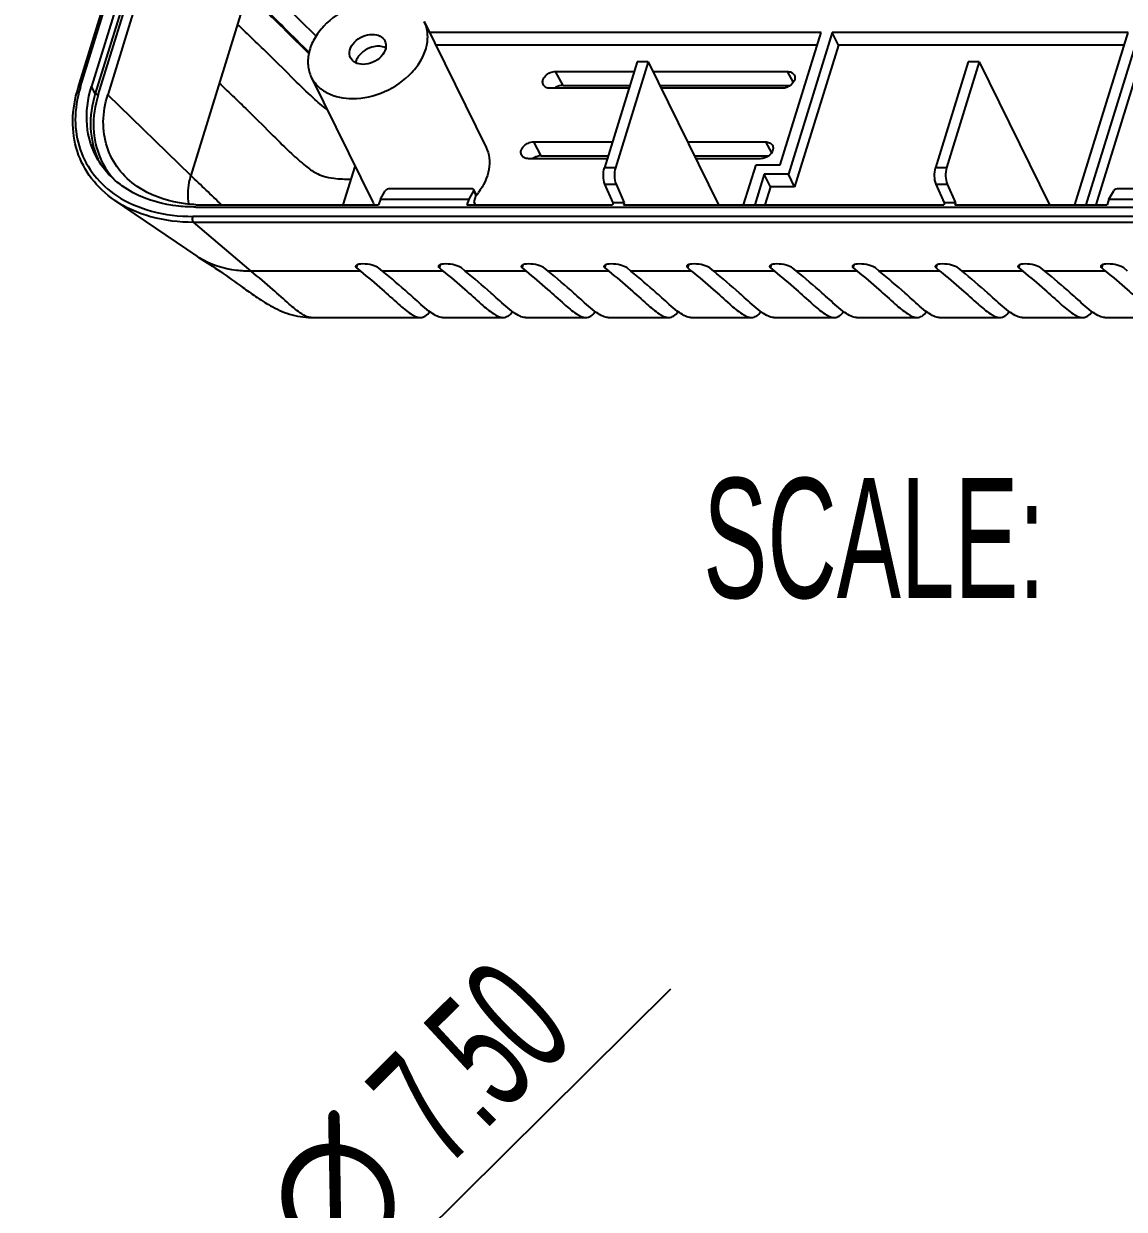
# Model space of a CAD drawing. Header units: millimetres. Extents: x -1 to 407, y -1 to 283.
# Drawn here: x 341.05 to 364.01, y 217.28 to 242.01 of the extents above; entities that cross this region are included whole.
import ezdxf
from ezdxf.enums import TextEntityAlignment as Align

# ---------------------------------------------------------------- set-up
doc = ezdxf.new("R2010")
doc.units = ezdxf.units.MM
doc.header["$LTSCALE"] = 23.1
doc.layers.get('0').update_dxf_attribs({"linetype": 'CONTINUOUS'})
doc.styles.get("Standard").update_dxf_attribs({"font": 'txt', "width": 0.6})
doc.styles.add('TEXTSTYLE_13', font='gdt', dxfattribs={"width": 0.6})
doc.dimstyles.new('DIMSTYLE_2', dxfattribs={"dimtxt": 2.5, "dimasz": 1.8, "dimexe": 0.05, "dimexo": 0.0625, "dimtad": 0, "dimtih": 1, "dimtoh": 1, "dimlfac": 2, "dimzin": 0, "dimdsep": 46, "dimtxsty": 'Standard', "dimblk": '_FILLED', "dimblk1": '_FILLED', "dimblk2": '_FILLED', "dimcen": 0.09, "dimadec": 0, "dimazin": 0, "dimtp": 0.01, "dimtm": 0.01, "dimtfac": 1, "dimtofl": 0, "dimtmove": 0, "dimatfit": 3, "dimldrblk": '_FILLED', "dimfxl": 1, "dimtolj": 1, "dimtzin": 0, "dimarcsym": 0})
doc.dimstyles.new('DIMSTYLE_3', dxfattribs={"dimtxt": 2.5, "dimasz": 1.8, "dimexe": 0.05, "dimexo": 0.0625, "dimtad": 1, "dimlfac": 2, "dimzin": 0, "dimdsep": 46, "dimtxsty": 'Standard', "dimblk": '_FILLED', "dimblk1": '_FILLED', "dimblk2": '_FILLED', "dimcen": 0.09, "dimadec": 0, "dimazin": 0, "dimtp": 0.01, "dimtm": 0.01, "dimtfac": 1, "dimtmove": 0, "dimatfit": 2, "dimldrblk": '_FILLED', "dimfxl": 1, "dimtolj": 1, "dimtzin": 0, "dimarcsym": 0})

# ---------------------------------------------------------------- blocks, each defined once
blk = doc.blocks.new('*D73')
at = {"color": 2, "linetype": 'Continuous'}
blk.add_line((333.581, 201.134), (333.581, 222), dxfattribs=at)
at = {"color": 2, "linetype": 'Continuous', "width": 0.6}
blk.add_text('21.00', height=2.5, rotation=90, dxfattribs=at).set_placement((332.956, 223.25))
blk = doc.blocks.new('_FILLED')
at = {"color": 0, "linetype": 'ByBlock'}
blk.add_solid([(0, 0), (-1, 0.222), (-1, -0.222)], dxfattribs=at)
blk = doc.blocks.new('*D74')
at = {"color": 2, "linetype": 'Continuous'}
blk.add_line((254.581, 201.134), (254.581, 222), dxfattribs=at)
at = {"color": 2, "linetype": 'Continuous', "width": 0.6}
blk.add_text('179.00', height=2.5, rotation=90, dxfattribs=at).set_placement((253.956, 223.25))
blk = doc.blocks.new('*D78')
at = {"color": 2, "linetype": 'Continuous'}
blk.add_line((334.911, 202.392), (354.55, 221.883), dxfattribs=at)
at = {"color": 2, "linetype": 'Continuous', "xscale": 1.8, "yscale": 1.8, "zscale": 1.8, "rotation": 224.7831363534}
blk.add_blockref('_FILLED', (334.911, 202.392), dxfattribs=at)
at = {"color": 2, "linetype": 'Continuous', "width": 0.6}
for s, p in [('7.50', (349.851, 218.1)), ('4-', (345.356, 213.638))]:
    blk.add_text(s, height=2.5, rotation=44.7831, dxfattribs=at).set_placement(p)
at = {"color": 2, "linetype": 'Continuous', "style": 'TEXTSTYLE_13'}
blk.add_text('n', height=2.5, rotation=44.7831, dxfattribs=at).set_placement((347.485, 215.752))
blk = doc.blocks.new('*D83')
at = {"color": 2, "linetype": 'Continuous'}
for p, q in [((277.887, 199.922), (277.887, 222)), ((279.031, 199.922), (277.887, 199.922)), ((279.031, 198.2), (279.031, 199.922))]:
    blk.add_line(p, q, dxfattribs=at)
at = {"color": 2, "linetype": 'Continuous', "width": 0.6}
blk.add_text('130.10', height=2.5, rotation=90, dxfattribs=at).set_placement((277.262, 223.25))
blk = doc.blocks.new('*D84')
at = {"color": 2, "linetype": 'Continuous'}
blk.add_line((281.557, 200.831), (281.557, 222), dxfattribs=at)
at = {"color": 2, "linetype": 'Continuous', "width": 0.6}
blk.add_text('125.04', height=2.5, rotation=90, dxfattribs=at).set_placement((280.932, 223.25))
blk = doc.blocks.new('*D85')
at = {"color": 2, "linetype": 'Continuous'}
blk.add_line((309.131, 200.654), (309.131, 222), dxfattribs=at)
at = {"color": 2, "linetype": 'Continuous', "width": 0.6}
blk.add_text('69.90', height=2.5, rotation=90, dxfattribs=at).set_placement((308.506, 223.25))

msp = doc.modelspace()

# ---------------------------------------------------------------- linework, layer by layer
at = {"color": 7, "linetype": 'Continuous'}
for p, q in [((342.1896, 240.6738), (352.5864, 274.3177)), ((342.2384, 240.6983), (352.6351, 274.3422)), ((352.8636, 274.3422), (342.4669, 240.6983)), ((352.9441, 274.2007), (342.5473, 240.5568)), ((342.6078, 240.5274), (344.1723, 245.5903)), ((344.2643, 245.2469), (342.8059, 240.5274)), ((345.7109, 242.646), (344.5369, 238.8468)), ((349.4091, 242.0542), (350.6979, 239.4279)), ((357.6882, 241.8281), (349.5201, 241.8281)), ((356.8352, 239.0678), (357.6882, 241.8281)), ((357.9185, 241.8281), (357.005, 238.8719)), ((358.0482, 241.5639), (357.9185, 241.8281)), ((364.0907, 241.8281), (357.9185, 241.8281)), ((362.9798, 238.233), (364.0907, 241.8281)), ((364.321, 241.8281), (363.21, 238.233)), ((357.6066, 241.5639), (349.6497, 241.5639)), ((358.0482, 241.5639), (357.1346, 238.6078)), ((364.0091, 241.5639), (358.0482, 241.5639)), ((364.4506, 241.5639), (363.4213, 238.233)), ((353.8494, 241.2164), (353.1669, 239.0078)), ((354.0797, 241.2164), (353.3971, 239.0078)), ((354.0797, 241.2164), (353.8494, 241.2164)), ((354.0797, 241.2164), (355.5437, 238.233)), ((360.7574, 241.2164), (360.0748, 239.0078)), ((360.9876, 241.2164), (360.3051, 239.0078)), ((360.9876, 241.2164), (360.7574, 241.2164)), ((360.9876, 241.2164), (362.4517, 238.233)), ((347.0526, 240.8977), (348.3414, 238.2714)), ((352.3048, 240.7243), (352.1459, 241.0146)), ((352.1459, 241.0146), (353.787, 241.0146)), ((354.1787, 241.0146), (356.9815, 241.0146)), ((356.9815, 241.0146), (357.1055, 240.7881)), ((342.5473, 240.5568), (342.4669, 240.6983)), ((353.6787, 240.664), (352.0376, 240.664)), ((352.3048, 240.7243), (353.6973, 240.7243)), ((354.3212, 240.7243), (357.044, 240.7243)), ((356.8731, 240.664), (354.3508, 240.664)), ((344.5369, 238.8468), (342.8059, 240.5274)), ((351.8509, 239.2556), (351.692, 239.5459)), ((351.692, 239.5459), (353.3331, 239.5459)), ((354.8995, 239.5459), (356.5276, 239.5459)), ((356.5276, 239.5459), (356.6516, 239.3194)), ((353.2248, 239.1953), (351.5837, 239.1953)), ((351.8509, 239.2556), (353.2434, 239.2556)), ((355.0419, 239.2556), (356.5901, 239.2556)), ((356.4193, 239.1953), (355.0715, 239.1953)), ((347.7195, 238.233), (347.967, 239.0343)), ((353.3971, 239.0078), (353.1669, 239.0078)), ((356.0718, 238.233), (356.3298, 239.0678)), ((356.3298, 239.0678), (356.8352, 239.0678)), ((360.3051, 239.0078), (360.0748, 239.0078)), ((353.3506, 238.2753), (353.1787, 238.665)), ((353.1787, 238.665), (353.409, 238.665)), ((353.409, 238.665), (353.5809, 238.2753)), ((356.4995, 238.8719), (356.3021, 238.233)), ((356.6292, 238.6078), (356.4995, 238.8719)), ((357.005, 238.8719), (356.4995, 238.8719)), ((357.1346, 238.6078), (357.005, 238.8719)), ((360.0867, 238.665), (360.3169, 238.665)), ((360.2586, 238.2753), (360.0867, 238.665)), ((360.3169, 238.665), (360.4889, 238.2753)), ((348.4932, 238.3536), (348.5964, 238.5265)), ((350.3952, 238.5697), (348.6912, 238.5697)), ((350.4385, 238.5265), (350.3354, 238.3536)), ((350.4411, 238.5508), (350.4385, 238.5265)), ((350.4385, 238.5265), (350.4842, 238.4332)), ((350.4825, 238.4663), (350.441, 238.5509)), ((350.4842, 238.4332), (350.4419, 238.2962)), ((356.6292, 238.6078), (356.5133, 238.233)), ((357.1346, 238.6078), (356.6292, 238.6078)), ((363.6907, 238.3536), (363.7939, 238.5265)), ((365.5927, 238.5697), (363.8887, 238.5697)), ((344.6687, 237.1609), (342.9477, 238.3332)), ((344.6438, 238.1869), (384.2034, 238.1869)), ((344.7947, 238.233), (348.4559, 238.233)), ((348.4932, 238.3536), (348.4559, 238.233)), ((348.4932, 238.3536), (350.3354, 238.3536)), ((350.3354, 238.3536), (350.2981, 238.233)), ((350.2981, 238.233), (353.3376, 238.233)), ((350.4419, 238.2962), (350.4729, 238.233)), ((353.3506, 238.2753), (353.3376, 238.233)), ((353.5809, 238.2753), (353.3506, 238.2753)), ((353.5809, 238.2753), (353.5678, 238.233)), ((353.5678, 238.233), (360.2455, 238.233)), ((360.2586, 238.2753), (360.2455, 238.233)), ((360.4889, 238.2753), (360.2586, 238.2753)), ((360.4889, 238.2753), (360.4758, 238.233)), ((360.4758, 238.233), (363.6534, 238.233)), ((363.6907, 238.3536), (363.6534, 238.233)), ((363.6907, 238.3536), (365.5329, 238.3536)), ((384.1433, 237.9926), (344.5837, 237.9926)), ((345.7981, 236.8471), (344.5974, 237.8748)), ((344.5974, 237.8748), (384.1569, 237.8748)), ((344.7145, 237.1309), (344.6691, 237.1606)), ((347.9972, 236.916), (348.0181, 236.9836)), ((347.9972, 236.916), (348.0778, 236.8471)), ((348.5383, 236.8471), (348.4577, 236.916)), ((349.7242, 236.916), (349.7451, 236.9836)), ((349.7242, 236.916), (349.8047, 236.8471)), ((350.2653, 236.8471), (350.1847, 236.916)), ((351.4512, 236.916), (351.4721, 236.9836)), ((351.4512, 236.916), (351.5317, 236.8471)), ((351.9923, 236.8471), (351.9117, 236.916)), ((353.1782, 236.916), (353.199, 236.9836)), ((353.1782, 236.916), (353.2587, 236.8471)), ((353.7193, 236.8471), (353.6387, 236.916)), ((354.9052, 236.916), (354.926, 236.9836)), ((354.9052, 236.916), (354.9857, 236.8471)), ((355.4462, 236.8471), (355.3657, 236.916)), ((356.6321, 236.916), (356.653, 236.9836)), ((356.6321, 236.916), (356.7127, 236.8471)), ((357.1732, 236.8471), (357.0927, 236.916)), ((358.3591, 236.916), (358.38, 236.9836)), ((358.3591, 236.916), (358.4397, 236.8471)), ((358.9002, 236.8471), (358.8197, 236.916)), ((360.0861, 236.916), (360.107, 236.9836)), ((360.0861, 236.916), (360.1667, 236.8471)), ((360.6272, 236.8471), (360.5467, 236.916)), ((361.8131, 236.916), (361.834, 236.9836)), ((361.8131, 236.916), (361.8937, 236.8471)), ((362.3542, 236.8471), (362.2736, 236.916)), ((363.5401, 236.916), (363.561, 236.9836)), ((363.5401, 236.916), (363.6207, 236.8471)), ((364.0812, 236.8471), (364.0006, 236.916)), ((348.0778, 236.8471), (345.7981, 236.8471)), ((349.8047, 236.8471), (348.5383, 236.8471)), ((351.5317, 236.8471), (350.2653, 236.8471)), ((353.2587, 236.8471), (351.9923, 236.8471)), ((354.9857, 236.8471), (353.7193, 236.8471)), ((356.7127, 236.8471), (355.4462, 236.8471)), ((358.4397, 236.8471), (357.1732, 236.8471)), ((360.1667, 236.8471), (358.9002, 236.8471)), ((361.8937, 236.8471), (360.6272, 236.8471)), ((363.6207, 236.8471), (362.3542, 236.8471)), ((347.0507, 235.8836), (349.3303, 235.8836)), ((349.7908, 235.8836), (351.0573, 235.8836)), ((351.5178, 235.8836), (352.7843, 235.8836)), ((353.2448, 235.8836), (354.5113, 235.8836)), ((354.9718, 235.8836), (356.2382, 235.8836)), ((356.6988, 235.8836), (357.9652, 235.8836)), ((358.4258, 235.8836), (359.6922, 235.8836)), ((360.1527, 235.8836), (361.4192, 235.8836)), ((361.8797, 235.8836), (363.1462, 235.8836)), ((363.6067, 235.8836), (364.8732, 235.8836))]:
    msp.add_line(p, q, dxfattribs=at)
for centre, radius, start, end in [((344.726, 239.9296), 2.6037, 162.82705, 163.56507), ((317.748, 210.2615), 39.1761, 45.56087, 46.85811), ((349.3631, 239.3736), 1.4725, 319.35861, 320.00029), ((349.3779, 239.3613), 1.4533, 319.99953, 321.13901), ((349.4018, 239.3421), 1.4226, 321.13577, 323.14318), ((344.7943, 241.3237), 3.0907, 267.24518, 270.00821), ((348.9567, 238.5733), 0.6853, 206.15242, 209.87921)]:
    msp.add_arc(centre, radius, start, end, dxfattribs=at)
for centre, major_axis, ratio, start_param, end_param in [((348.6654, 238.5265), (0.0729, 0.0209), 0.5185894, 1.0661194, 2.6369158), ((350.3694, 238.5265), (0.0729, 0.0209), 0.5185894, 0.0924287, 1.0661194), ((363.8629, 238.5265), (0.0729, 0.0209), 0.5185894, 1.0661194, 2.6369158), ((348.2275, 236.916), (0.2501, -0.0364), 0.3032159, 6.7307185, 9.8723111), ((349.9545, 236.916), (0.2501, -0.0364), 0.3032159, 6.7307185, 9.8723111), ((351.6814, 236.916), (0.2501, -0.0364), 0.3032159, 6.7307185, 9.8723111), ((353.4084, 236.916), (0.2501, -0.0364), 0.3032159, 6.7307185, 9.8723111), ((355.1354, 236.916), (0.2501, -0.0364), 0.3032159, 6.7307185, 9.8723111), ((356.8624, 236.916), (0.2501, -0.0364), 0.3032159, 6.7307185, 9.8723111), ((358.5894, 236.916), (0.2501, -0.0364), 0.3032159, 6.7307185, 9.8723111), ((360.3164, 236.916), (0.2501, -0.0364), 0.3032159, 6.7307185, 9.8723111), ((362.0434, 236.916), (0.2501, -0.0364), 0.3032159, 6.7307185, 9.8723111), ((363.7704, 236.916), (0.2501, -0.0364), 0.3032159, 6.7307185, 9.8723111)]:
    msp.add_ellipse(centre, major_axis=major_axis, ratio=ratio, start_param=start_param, end_param=end_param, dxfattribs=at)
for points, knots in [([(347.1593, 241.7446), (346.9713, 241.9282), (346.5356, 242.3661), (346.0911, 242.7951), (345.832, 243.0376)], [0, 0, 0, 0, 0.4254369, 1, 1, 1, 1]), ([(345.7109, 242.646), (345.9624, 242.4106), (346.3961, 241.9924), (346.8213, 241.5656), (347.0055, 241.385)], [0, 0, 0, 0, 0.5717765, 1, 1, 1, 1]), ([(345.7896, 242.6106), (346.0264, 242.3833), (346.4323, 241.9822), (346.8359, 241.5784), (347.0138, 241.4137)], [0, 0, 0, 0, 0.5751141, 1, 1, 1, 1]), ([(348.5486, 242.5041), (348.3201, 242.5041), (347.858, 242.3952), (347.3777, 242.0639), (347.111, 241.7102), (346.9943, 241.4309), (346.9673, 241.1506), (347.0148, 240.9748), (347.0526, 240.8976)], [0, 0, 0, 0, 0.2703309, 0.5444852, 0.6724799, 0.790269, 0.8982231, 1, 1, 1, 1]), ([(347.3837, 240.2189), (347.2807, 240.2941), (347.0475, 240.498), (346.6554, 240.8837), (346.1361, 241.4024), (345.7378, 241.7853), (345.5107, 241.9979)], [0, 0, 0, 0, 0.1480907, 0.3586546, 0.6387628, 1, 1, 1, 1]), ([(347.9131, 240.4478), (348.1415, 240.4478), (348.6036, 240.5567), (349.084, 240.888), (349.3507, 241.2417), (349.4674, 241.521), (349.4944, 241.8013), (349.4469, 241.9771), (349.409, 242.0543)], [0, 0, 0, 0, 0.2703309, 0.5444852, 0.6724799, 0.790269, 0.8982231, 1, 1, 1, 1]), ([(347.8717, 241.2999), (347.8483, 241.3476), (347.8423, 241.4746), (347.9467, 241.6382), (348.117, 241.756), (348.2581, 241.7893), (348.3277, 241.7893)], [0, 0, 0, 0, 0.2075893, 0.4526813, 0.728231, 1, 1, 1, 1]), ([(348.59, 241.652), (348.6134, 241.6043), (348.6194, 241.4773), (348.515, 241.3137), (348.3447, 241.1959), (348.2036, 241.1626), (348.134, 241.1626)], [0, 0, 0, 0, 0.2075893, 0.4526813, 0.728231, 1, 1, 1, 1]), ([(348.3277, 241.7893), (348.3827, 241.7893), (348.4883, 241.7707), (348.569, 241.6948), (348.59, 241.652)], [0, 0, 0, 0, 0.5364579, 1, 1, 1, 1]), ([(348.4497, 241.5406), (348.4054, 241.5406), (348.2319, 241.515), (348.0678, 241.3988), (348.0075, 241.2829)], [0, 0, 0, 0, 0.2531001, 1, 1, 1, 1]), ([(348.6054, 241.507), (348.5941, 241.5126), (348.5446, 241.533), (348.4904, 241.5406), (348.4497, 241.5406)], [0, 0, 0, 0, 0.2368704, 1, 1, 1, 1]), ([(348.134, 241.1626), (348.0789, 241.1626), (347.9734, 241.1812), (347.8927, 241.2571), (347.8717, 241.2999)], [0, 0, 0, 0, 0.5364579, 1, 1, 1, 1]), ([(347.0526, 240.8976), (347.0866, 240.8284), (347.1818, 240.6977), (347.4617, 240.499), (347.7325, 240.4478), (347.9131, 240.4478)], [0, 0, 0, 0, 0.2277254, 0.466793, 1, 1, 1, 1]), ([(351.8874, 240.7486), (351.8764, 240.7758), (351.8773, 240.8454), (351.9368, 240.9335), (352.0309, 240.9969), (352.1079, 241.0146), (352.1459, 241.0146)], [0, 0, 0, 0, 0.2088114, 0.4551301, 0.7297746, 1, 1, 1, 1]), ([(357.1403, 240.879), (357.1396, 240.859), (357.1166, 240.7702), (357.0353, 240.7063), (356.97, 240.6821)], [0, 0, 0, 0, 0.2230683, 1, 1, 1, 1]), ([(356.9815, 241.0146), (357.0107, 241.0146), (357.0665, 241.0052), (357.1111, 240.9676), (357.124, 240.9457)], [0, 0, 0, 0, 0.5353291, 1, 1, 1, 1]), ([(342.9477, 238.3332), (342.7669, 238.4563), (342.4434, 238.7547), (342.1362, 239.3402), (342.0433, 240.0058), (342.1216, 240.4537), (342.1896, 240.6738)], [0, 0, 0, 0, 0.2488185, 0.4907815, 0.7377765, 1, 1, 1, 1]), ([(342.2287, 240.6662), (342.1657, 240.4526), (342.0959, 240.0194), (342.1961, 239.379), (342.5031, 238.8196), (342.821, 238.5373), (342.9981, 238.4211)], [0, 0, 0, 0, 0.2625395, 0.5088651, 0.7503335, 1, 1, 1, 1]), ([(342.2384, 240.6983), (342.2325, 240.6983), (342.2143, 240.6971), (342.1934, 240.6862), (342.1896, 240.6738)], [0, 0, 0, 0, 0.3117699, 1, 1, 1, 1]), ([(342.6018, 239.1743), (342.4742, 239.3912), (342.3139, 239.9089), (342.3872, 240.4404), (342.4669, 240.6983)], [0, 0, 0, 0, 0.4824267, 1, 1, 1, 1]), ([(345.1314, 240.7705), (345.345, 240.5705), (345.7229, 240.2077), (346.2202, 239.7126), (346.6036, 239.3326), (346.8966, 239.0679), (347.1189, 238.9057), (347.3183, 238.8174), (347.5682, 238.7752), (347.7627, 238.7686), (347.8843, 238.768)], [0, 0, 0, 0, 0.2500677, 0.4475952, 0.599751, 0.7112555, 0.784937, 0.8338016, 0.8961395, 1, 1, 1, 1]), ([(352.0376, 240.664), (352.0052, 240.664), (351.9431, 240.6754), (351.8977, 240.7228), (351.8874, 240.7486)], [0, 0, 0, 0, 0.5373811, 1, 1, 1, 1]), ([(352.3048, 240.7243), (352.2894, 240.7243), (352.2258, 240.7189), (352.1642, 240.6939), (352.1242, 240.6669)], [0, 0, 0, 0, 0.2416684, 1, 1, 1, 1]), ([(342.5473, 240.5568), (342.4757, 240.3252), (342.4028, 239.8516), (342.513, 239.3813), (342.609, 239.1764)], [0, 0, 0, 0, 0.5173484, 1, 1, 1, 1]), ([(342.6078, 240.5274), (342.5389, 240.3044), (342.4673, 239.8493), (342.5669, 239.3958), (342.6556, 239.1969)], [0, 0, 0, 0, 0.5172466, 1, 1, 1, 1]), ([(342.6078, 240.5274), (342.5898, 240.5274), (342.5656, 240.5353), (342.5498, 240.5525), (342.5473, 240.5568)], [0, 0, 0, 0, 0.7825865, 1, 1, 1, 1]), ([(343.4235, 238.6141), (343.2759, 238.7147), (343.0118, 238.9581), (342.7612, 239.4359), (342.6857, 239.9801), (342.7501, 240.3467), (342.8059, 240.5274)], [0, 0, 0, 0, 0.2487122, 0.4899315, 0.7366786, 1, 1, 1, 1]), ([(350.6978, 239.4281), (350.7312, 239.3601), (350.7761, 239.208), (350.7652, 238.872), (350.6461, 238.6302), (350.5401, 238.4888)], [0, 0, 0, 0, 0.2282666, 0.4675697, 1, 1, 1, 1]), ([(351.4335, 239.2799), (351.4226, 239.3071), (351.4234, 239.3767), (351.4829, 239.4648), (351.577, 239.5281), (351.6541, 239.5459), (351.692, 239.5459)], [0, 0, 0, 0, 0.2088114, 0.4551301, 0.7297746, 1, 1, 1, 1]), ([(356.6865, 239.4102), (356.6858, 239.3902), (356.6628, 239.3014), (356.5814, 239.2376), (356.5161, 239.2134)], [0, 0, 0, 0, 0.2230683, 1, 1, 1, 1]), ([(356.5276, 239.5459), (356.5568, 239.5459), (356.6126, 239.5364), (356.6573, 239.4989), (356.6701, 239.477)], [0, 0, 0, 0, 0.5353291, 1, 1, 1, 1]), ([(343.3388, 238.4859), (343.1855, 238.5675), (342.9033, 238.7637), (342.6859, 239.0315), (342.6018, 239.1743)], [0, 0, 0, 0, 0.511574, 1, 1, 1, 1]), ([(342.6556, 239.1969), (342.7164, 239.0605), (342.8241, 238.8879), (342.9584, 238.7396), (342.994, 238.7035)], [0, 0, 0, 0, 0.7466977, 1, 1, 1, 1]), ([(351.5837, 239.1953), (351.5514, 239.1953), (351.4892, 239.2066), (351.4438, 239.254), (351.4335, 239.2799)], [0, 0, 0, 0, 0.5373811, 1, 1, 1, 1]), ([(351.8509, 239.2556), (351.8355, 239.2556), (351.7719, 239.2501), (351.7104, 239.2252), (351.6703, 239.1982)], [0, 0, 0, 0, 0.2416684, 1, 1, 1, 1]), ([(353.1787, 238.665), (353.156, 238.7164), (353.1395, 238.8339), (353.1493, 238.9509), (353.1669, 239.0078)], [0, 0, 0, 0, 0.4853742, 1, 1, 1, 1]), ([(353.3971, 239.0078), (353.3796, 238.9509), (353.3697, 238.8339), (353.3863, 238.7164), (353.409, 238.665)], [0, 0, 0, 0, 0.5146258, 1, 1, 1, 1]), ([(360.0867, 238.665), (360.064, 238.7164), (360.0474, 238.8339), (360.0573, 238.9509), (360.0748, 239.0078)], [0, 0, 0, 0, 0.4853742, 1, 1, 1, 1]), ([(360.3051, 239.0078), (360.2875, 238.9509), (360.2777, 238.8339), (360.2943, 238.7164), (360.3169, 238.665)], [0, 0, 0, 0, 0.5146258, 1, 1, 1, 1]), ([(344.5369, 238.8468), (344.5216, 238.7972), (344.473, 238.605), (344.4678, 238.4006), (344.4944, 238.2567)], [0, 0, 0, 0, 0.2617871, 1, 1, 1, 1]), ([(342.9981, 238.4211), (343.2186, 238.2764), (343.7379, 238.0561), (344.2943, 237.9926), (344.5837, 237.9926)], [0, 0, 0, 0, 0.4767897, 1, 1, 1, 1]), ([(344.6438, 238.1869), (344.5246, 238.1869), (344.0769, 238.2097), (343.6297, 238.3311), (343.3388, 238.4859)], [0, 0, 0, 0, 0.2655379, 1, 1, 1, 1]), ([(344.6457, 238.2365), (344.531, 238.2421), (344.1044, 238.2863), (343.6834, 238.437), (343.4235, 238.6141)], [0, 0, 0, 0, 0.2675458, 1, 1, 1, 1]), ([(342.9477, 238.3332), (343.1748, 238.1785), (343.7146, 237.9425), (344.2951, 237.8748), (344.5974, 237.8748)], [0, 0, 0, 0, 0.4762059, 1, 1, 1, 1]), ([(344.5885, 237.8872), (344.585, 237.8943), (344.575, 237.9286), (344.5756, 237.9661), (344.5837, 237.9926)], [0, 0, 0, 0, 0.2202996, 1, 1, 1, 1]), ([(344.5974, 237.8748), (344.5947, 237.8771), (344.591, 237.8814), (344.5896, 237.8866), (344.5892, 237.8883)], [0, 0, 0, 0, 0.668006, 1, 1, 1, 1]), ([(344.7145, 237.1309), (344.8637, 237.0369), (345.1704, 236.8339), (345.5559, 236.5571), (345.8995, 236.3137), (346.2142, 236.111), (346.5979, 235.9326), (346.8973, 235.8837), (347.0507, 235.8837)], [0, 0, 0, 0, 0.1970295, 0.4107324, 0.5302911, 0.6674753, 0.8286337, 1, 1, 1, 1]), ([(345.7981, 236.8471), (345.6974, 236.8471), (345.3224, 236.8683), (344.9474, 236.9842), (344.7145, 237.1309)], [0, 0, 0, 0, 0.2679497, 1, 1, 1, 1]), ([(347.0507, 235.8836), (346.9799, 235.8836), (346.8093, 235.9735), (346.5603, 236.1889), (346.2184, 236.4993), (345.9521, 236.7252), (345.7981, 236.8471)], [0, 0, 0, 0, 0.1333859, 0.3408373, 0.6297982, 1, 1, 1, 1]), ([(348.0778, 236.8471), (348.2317, 236.7252), (348.498, 236.4993), (348.8399, 236.1889), (349.089, 235.9735), (349.2595, 235.8836), (349.3303, 235.8836)], [0, 0, 0, 0, 0.3702018, 0.6591627, 0.8666141, 1, 1, 1, 1]), ([(349.2188, 236.2634), (349.1712, 236.3061), (348.9491, 236.506), (348.7225, 236.7013), (348.5383, 236.8471)], [0, 0, 0, 0, 0.2138416, 1, 1, 1, 1]), ([(349.8047, 236.8471), (349.9587, 236.7252), (350.225, 236.4993), (350.5669, 236.1889), (350.8159, 235.9735), (350.9865, 235.8836), (351.0573, 235.8836)], [0, 0, 0, 0, 0.3702018, 0.6591627, 0.8666141, 1, 1, 1, 1]), ([(350.9458, 236.2634), (350.8982, 236.3061), (350.6761, 236.506), (350.4495, 236.7013), (350.2653, 236.8471)], [0, 0, 0, 0, 0.2138416, 1, 1, 1, 1]), ([(351.5317, 236.8471), (351.6857, 236.7252), (351.952, 236.4993), (352.2939, 236.1889), (352.5429, 235.9735), (352.7135, 235.8836), (352.7843, 235.8836)], [0, 0, 0, 0, 0.3702018, 0.6591627, 0.8666141, 1, 1, 1, 1]), ([(352.6728, 236.2634), (352.6252, 236.3061), (352.403, 236.506), (352.1765, 236.7013), (351.9923, 236.8471)], [0, 0, 0, 0, 0.2138416, 1, 1, 1, 1]), ([(353.2587, 236.8471), (353.4127, 236.7252), (353.679, 236.4993), (354.0209, 236.1889), (354.2699, 235.9735), (354.4405, 235.8836), (354.5113, 235.8836)], [0, 0, 0, 0, 0.3702018, 0.6591627, 0.8666141, 1, 1, 1, 1]), ([(354.3998, 236.2634), (354.3521, 236.3061), (354.13, 236.506), (353.9035, 236.7013), (353.7193, 236.8471)], [0, 0, 0, 0, 0.2138416, 1, 1, 1, 1]), ([(354.9857, 236.8471), (355.1397, 236.7252), (355.406, 236.4993), (355.7479, 236.1889), (355.9969, 235.9735), (356.1675, 235.8836), (356.2382, 235.8836)], [0, 0, 0, 0, 0.3702018, 0.6591627, 0.8666141, 1, 1, 1, 1]), ([(356.1268, 236.2634), (356.0791, 236.3061), (355.857, 236.506), (355.6305, 236.7013), (355.4462, 236.8471)], [0, 0, 0, 0, 0.2138416, 1, 1, 1, 1]), ([(356.7127, 236.8471), (356.8667, 236.7252), (357.1329, 236.4993), (357.4749, 236.1889), (357.7239, 235.9735), (357.8945, 235.8836), (357.9652, 235.8836)], [0, 0, 0, 0, 0.3702018, 0.6591627, 0.8666141, 1, 1, 1, 1]), ([(357.8537, 236.2634), (357.8061, 236.3061), (357.584, 236.506), (357.3575, 236.7013), (357.1732, 236.8471)], [0, 0, 0, 0, 0.2138416, 1, 1, 1, 1]), ([(358.4397, 236.8471), (358.5937, 236.7252), (358.8599, 236.4993), (359.2019, 236.1889), (359.4509, 235.9735), (359.6215, 235.8836), (359.6922, 235.8836)], [0, 0, 0, 0, 0.3702018, 0.6591627, 0.8666141, 1, 1, 1, 1]), ([(359.5807, 236.2634), (359.5331, 236.3061), (359.311, 236.506), (359.0845, 236.7013), (358.9002, 236.8471)], [0, 0, 0, 0, 0.2138416, 1, 1, 1, 1]), ([(360.1667, 236.8471), (360.3207, 236.7252), (360.5869, 236.4993), (360.9289, 236.1889), (361.1779, 235.9735), (361.3485, 235.8836), (361.4192, 235.8836)], [0, 0, 0, 0, 0.3702018, 0.6591627, 0.8666141, 1, 1, 1, 1]), ([(361.3077, 236.2634), (361.2601, 236.3061), (361.038, 236.506), (360.8114, 236.7013), (360.6272, 236.8471)], [0, 0, 0, 0, 0.2138416, 1, 1, 1, 1]), ([(361.8937, 236.8471), (362.0476, 236.7252), (362.3139, 236.4993), (362.6559, 236.1889), (362.9049, 235.9735), (363.0754, 235.8836), (363.1462, 235.8836)], [0, 0, 0, 0, 0.3702018, 0.6591627, 0.8666141, 1, 1, 1, 1]), ([(363.0347, 236.2634), (362.9871, 236.3061), (362.765, 236.506), (362.5384, 236.7013), (362.3542, 236.8471)], [0, 0, 0, 0, 0.2138416, 1, 1, 1, 1]), ([(363.6207, 236.8471), (363.7746, 236.7252), (364.0409, 236.4993), (364.3829, 236.1889), (364.6319, 235.9735), (364.8024, 235.8836), (364.8732, 235.8836)], [0, 0, 0, 0, 0.3702018, 0.6591627, 0.8666141, 1, 1, 1, 1]), ([(349.7908, 235.8836), (349.7526, 235.8836), (349.6652, 235.9097), (349.4696, 236.0356), (349.3261, 236.1675), (349.2188, 236.2634)], [0, 0, 0, 0, 0.1646093, 0.3799709, 1, 1, 1, 1]), ([(351.5178, 235.8836), (351.4796, 235.8836), (351.3922, 235.9097), (351.1966, 236.0356), (351.0531, 236.1675), (350.9458, 236.2634)], [0, 0, 0, 0, 0.1646093, 0.3799709, 1, 1, 1, 1]), ([(353.2448, 235.8836), (353.2066, 235.8836), (353.1192, 235.9097), (352.9236, 236.0356), (352.7801, 236.1675), (352.6728, 236.2634)], [0, 0, 0, 0, 0.1646093, 0.3799709, 1, 1, 1, 1]), ([(354.9718, 235.8836), (354.9336, 235.8836), (354.8461, 235.9097), (354.6506, 236.0356), (354.507, 236.1675), (354.3998, 236.2634)], [0, 0, 0, 0, 0.1646093, 0.3799709, 1, 1, 1, 1]), ([(356.6988, 235.8836), (356.6606, 235.8836), (356.5731, 235.9097), (356.3776, 236.0356), (356.234, 236.1675), (356.1268, 236.2634)], [0, 0, 0, 0, 0.1646093, 0.3799709, 1, 1, 1, 1]), ([(358.4258, 235.8836), (358.3875, 235.8836), (358.3001, 235.9097), (358.1045, 236.0356), (357.961, 236.1675), (357.8537, 236.2634)], [0, 0, 0, 0, 0.1646093, 0.3799709, 1, 1, 1, 1]), ([(360.1527, 235.8836), (360.1145, 235.8836), (360.0271, 235.9097), (359.8315, 236.0356), (359.688, 236.1675), (359.5807, 236.2634)], [0, 0, 0, 0, 0.1646093, 0.3799709, 1, 1, 1, 1]), ([(361.8797, 235.8836), (361.8415, 235.8836), (361.7541, 235.9097), (361.5585, 236.0356), (361.415, 236.1675), (361.3077, 236.2634)], [0, 0, 0, 0, 0.1646093, 0.3799709, 1, 1, 1, 1]), ([(363.6067, 235.8836), (363.5685, 235.8836), (363.4811, 235.9097), (363.2855, 236.0356), (363.142, 236.1675), (363.0347, 236.2634)], [0, 0, 0, 0, 0.1646093, 0.3799709, 1, 1, 1, 1]), ([(349.3303, 235.8836), (349.3651, 235.8836), (349.4446, 235.9088), (349.4972, 235.9705), (349.5223, 236.006)], [0, 0, 0, 0, 0.4441868, 1, 1, 1, 1]), ([(351.0573, 235.8836), (351.0921, 235.8836), (351.1716, 235.9088), (351.2242, 235.9705), (351.2493, 236.006)], [0, 0, 0, 0, 0.4441868, 1, 1, 1, 1]), ([(352.7843, 235.8836), (352.8191, 235.8836), (352.8986, 235.9088), (352.9511, 235.9705), (352.9763, 236.006)], [0, 0, 0, 0, 0.4441868, 1, 1, 1, 1]), ([(354.5113, 235.8836), (354.546, 235.8836), (354.6255, 235.9088), (354.6781, 235.9705), (354.7033, 236.006)], [0, 0, 0, 0, 0.4441868, 1, 1, 1, 1]), ([(356.2382, 235.8836), (356.273, 235.8836), (356.3525, 235.9088), (356.4051, 235.9705), (356.4303, 236.006)], [0, 0, 0, 0, 0.4441868, 1, 1, 1, 1]), ([(357.9652, 235.8836), (358, 235.8836), (358.0795, 235.9088), (358.1321, 235.9705), (358.1573, 236.006)], [0, 0, 0, 0, 0.4441868, 1, 1, 1, 1]), ([(359.6922, 235.8836), (359.727, 235.8836), (359.8065, 235.9088), (359.8591, 235.9705), (359.8843, 236.006)], [0, 0, 0, 0, 0.4441868, 1, 1, 1, 1]), ([(361.4192, 235.8836), (361.454, 235.8836), (361.5335, 235.9088), (361.5861, 235.9705), (361.6113, 236.006)], [0, 0, 0, 0, 0.4441868, 1, 1, 1, 1]), ([(363.1462, 235.8836), (363.181, 235.8836), (363.2605, 235.9088), (363.3131, 235.9705), (363.3382, 236.006)], [0, 0, 0, 0, 0.4441868, 1, 1, 1, 1])]:
    msp.add_open_spline(points, degree=3, knots=knots, dxfattribs=at)
for points in [[(348.0075, 241.2829), (347.9939, 241.2568), (347.9833, 241.2287), (347.9774, 241.1999)], [(357.124, 240.9457), (357.1356, 240.926), (357.1412, 240.9019), (357.1403, 240.879)], [(356.97, 240.6821), (356.9392, 240.6707), (356.906, 240.664), (356.8731, 240.664)], [(356.6701, 239.477), (356.6817, 239.4572), (356.6873, 239.4331), (356.6865, 239.4102)], [(356.5161, 239.2134), (356.4853, 239.202), (356.4521, 239.1953), (356.4193, 239.1953)], [(350.4825, 238.4662), (350.4873, 238.4563), (350.4875, 238.4437), (350.4842, 238.4332)]]:
    msp.add_open_spline(points, degree=3, dxfattribs=at)

# ---------------------------------------------------------------- texts
at = {"color": 2, "linetype": 'Continuous', "width": 0.6}
msp.add_text('SCALE: ', height=2.5, dxfattribs=at).set_placement((362.92, 230.0336), align=Align.RIGHT)

# ---------------------------------------------------------------- dimensions: what is measured, and where the dimension line sits
at = {"color": 2, "linetype": 'Continuous'}
for feature_location, offset, dtype, origin, picture, middle in [((254.5806, 201.1339), (0, 20.8658), 1, (344.0799, 201.0714), '*D74', (252.7056, 227.7497)), ((279.0306345772, 198.2003626139), (-1.1432497657, 23.7993311896), 0, (344.0798662693, 198.1378626139), '*D83', (276.0123848115, 227.7496938035)), ((281.55741, 200.83069), (0, 21.169), 1, (344.07987, 200.76819), '*D84', (279.68241, 227.74969)), ((309.1306, 200.6539), (0, 21.3458), 1, (344.0799, 200.5914), '*D85', (307.2556, 226.9997)), ((333.5806, 201.1339), (0, 20.8658), 1, (344.0799, 201.0714), '*D73', (331.7056, 226.9997))]:
    dim = msp.add_ordinate_dim(feature_location=feature_location, offset=offset, dtype=dtype, origin=origin, dimstyle='DIMSTYLE_2', override={"dimtad": 1, "dimtih": 0, "dimtoh": 0}, dxfattribs=at)
    dim.commit()
    dim.dimension.update_dxf_attribs({"geometry": picture, "text_midpoint": middle})
dim = msp.add_diameter_dim_2p(p1=(334.9115, 202.3922), p2=(332.2498, 199.7506), text='4-%%c<>', dimstyle='DIMSTYLE_3', override={"dimpost": '<>'}, dxfattribs=at)
dim.commit()
dim.dimension.update_dxf_attribs({"geometry": '*D78', "text_midpoint": (348.8522, 218.8694), "dimtype": 163})

doc.saveas('drawing.dxf')
